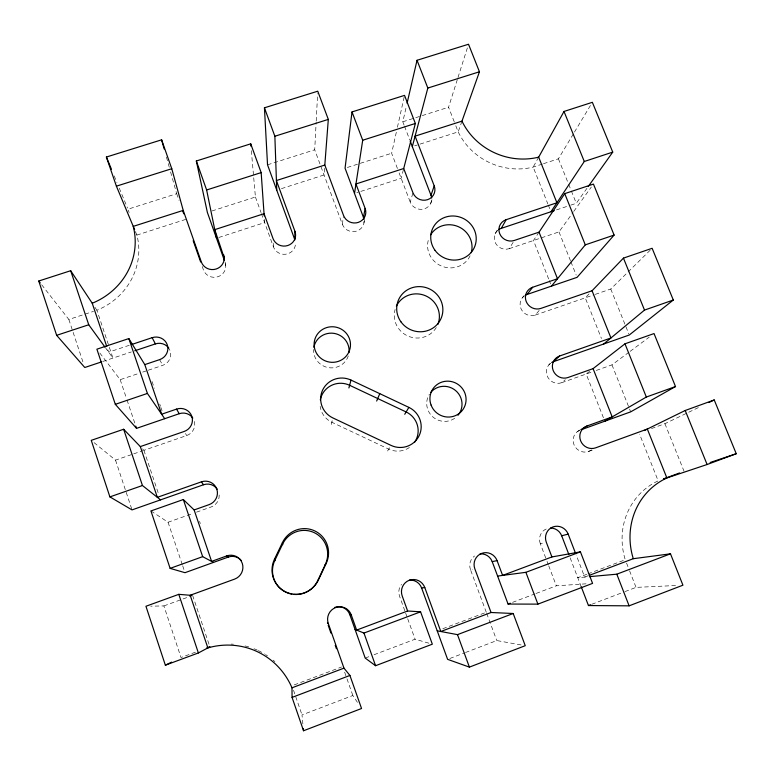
<?xml version="1.0" encoding="UTF-8"?>
<svg xmlns="http://www.w3.org/2000/svg" width="775" height="775" viewBox="0 0 775 775"><rect width="100%" height="100%" fill="white"/><g stroke="black" fill="none" stroke-linecap="round" stroke-linejoin="round"><path stroke-width="0.58" stroke-dasharray="3.88 2.91" d="M364.134 221.098A11.237 10.753 13.2 0 1 354.834 231.531A11.237 10.753 13.2 0 1 342.366 224.314L314.718 149.798L316.142 122.295M316.21 121.094L317.624 93.591M324.56 168.349L324.057 174.956L281.257 188.703M342.366 224.314L343.403 216.593M363.959 222.968L364.589 219.654M397.439 168.495L391.637 153.247L396.374 131.992M397.42 127.265L404.531 95.383M331.38 424.497L332.853 417.919M404.095 125.172L402.797 121.791L406.555 105.536M403.426 169.609L401.179 178.308L356.781 192.713M431.549 200.783A11.141 10.598 19.4 0 1 421.668 209.337A11.141 10.598 19.4 0 1 410.227 202.091L412.978 192.82M454.247 121.791L448.56 107.231L457.637 78.595M457.996 77.452L468.526 44.243M430.697 203.418L432.489 198.293M461.978 121.142L458.18 131.866L414.606 145.865M495.196 233.75L497.802 229.003M538.673 157.151L533.171 167.09L547.847 203.941M543.498 163.699L558.407 158.807L573.839 133.126M574.449 132.099L591.112 104.363M498.034 230.127A11.15 10.608 28 0 0 495.826 243.67A11.15 10.608 28 0 0 509.252 248.659L514.29 240.463M387.558 451.021L391.094 445.422M539.051 232.142L533.471 240.502L548.836 279.436M570.788 205.133L576.3 203.292L587.508 187.54M509.252 248.659L558.998 231.909L573.054 212.389M573.762 211.42L591.335 187.017M522.534 297.6L523.881 295.817M524.627 295.711A11.257 10.772 34.1 0 0 535.244 315.105L540.931 308.392M589.039 293.899L585.261 297.832L601.468 338.52M595.239 294.374L610.768 289.017L651.271 249.143M548.816 364.909L550.541 363.31M550.153 363.562A11.383 10.928 41.7 0 0 561.691 382.695L565.324 379.731M589.62 371.332L586.171 374.015L604.345 420.079M596.266 370.44L611.969 364.87L629.174 352.063M630.133 351.356L649.256 337.125M577.656 431.413L580.562 429.66M579.322 430.435A11.528 11.073 50 0 0 574.12 445.015A11.528 11.073 50 0 0 588.583 451.457L592.613 449.393M651.465 428.585L664.921 423.692L700.3 406.662M302.88 723.976L302.008 714.928L352.848 695.514L357.527 702.508M449.839 658.488L464.37 652.938M465.484 652.511L496.775 640.557L522.873 645.265M591.771 604.287L623.875 592.032M624.979 591.606L636.042 587.382L676.914 585.474M294.229 684.906L341.562 667.004M365.199 658.072L369.636 656.396M374.073 654.72L415.08 639.21L428.885 643.192M442.796 628.728L485.179 612.715M512.556 602.359L535.012 593.873M536.135 593.447L556.334 585.803L586.53 583.788M586.811 574.285L577.762 577.704L588.264 576.755M587.944 573.858L625.26 559.753A67.909 64.189 59.7 0 1 658.178 480.868L639.578 434.174M588.08 575.796L584.689 577.084L576.222 555.055M195.445 652.172L181.011 657.52L163.893 605.924L150.728 606.176M163.893 605.924L191.541 595.868M588.583 451.457L594.202 449.413M150.941 510.948L168.059 522.243L193.053 513.389M196.453 512.178L211.12 506.976A11.974 11.722 -33.9 0 0 218.86 492.861M561.691 382.695L591.771 372.029M94.056 442.622L115.523 460.137L132.554 454.247M133.697 453.859L142.784 450.721M142.484 448.832L143.917 450.323L186.707 435.54A11.848 11.538 -21.3 0 0 194.167 420.757M535.244 315.105L594.125 294.762M99.81 353.003L120.193 379.673L138.144 373.627M142.629 372.116L147.114 370.605M148.238 370.237L162.721 365.354A11.751 11.334 -14.2 0 0 169.367 349.079M129.251 345.301L108.655 352.17L107.124 347.617M102.813 361.47L131.304 351.957M556.469 209.909L569.683 205.501M41.685 284.774L68.849 319.465L93.523 311.366M542.345 164.077L533.171 167.09A62.959 58.735 23.8 0 1 458.18 131.866L454.683 122.915M218.802 237.479L264.662 222.599L264.353 218.143M185.7 219.403L136.894 235.077A67.493 63.715 -11.7 0 1 96.894 310.262L112.947 358.089L105.807 348.256M211.953 210.974L255.421 197.005L251.255 149.749M347.336 167.477L391.637 153.247M170.587 171.924L176.681 193.702L127.982 209.192L129.144 212.563M267.53 164.813L314.718 149.798M402.797 121.791L421.096 115.969M422.239 115.601L448.56 107.231M545.765 558.048L540.311 543.711L544.312 542.752M486.293 612.289L470.502 569.722L472.682 569.305M94.899 307.249L96.894 310.262M185.438 433.506L186.707 435.54M159.631 359.629L162.721 365.354M135.528 231.822L136.894 235.077L135.732 231.706M114.196 175.896L116.957 182.561M119.253 188.102L127.526 208.078M558.407 158.807L568.249 183.268M568.695 184.382L570.933 189.943M571.378 191.057L576.3 203.292M610.768 289.017L628.806 333.899M664.921 423.692L684.054 471.287M548.293 205.055L550.076 209.521M558.998 231.909L570.468 260.71M570.913 261.824L576.203 275.115M611.969 364.87L630.685 411.854M549.272 280.55L550.589 283.882M626.549 563.067L629.145 569.702M629.571 570.807L636.042 587.382M404.521 126.296L409.723 139.839M570.138 557.835L581.182 586.617M399.096 172.854L410.227 202.091M547.034 561.381L548.303 564.704M548.729 565.818L556.334 585.803M486.71 613.422L496.775 640.557M255.421 197.005L261.049 212.583M261.446 213.697L273.43 246.896A11.354 10.898 5.7 0 0 295.469 242.662M404.831 610.807L399.532 596.149A11.993 11.761 83.1 0 1 401.537 584.34M405.654 613.083L407.292 617.627M407.698 618.76L415.08 639.21M176.681 193.702L179.035 200.405M202.227 266.474L203.408 269.836A11.489 11.024 -2.4 0 0 217.969 276.714A11.489 11.024 -2.4 0 0 225.176 262.706M344.642 672.148L346.599 677.708M346.987 678.822L352.848 695.514M293.512 690.244L302.008 714.928M152.065 381.503L154.37 388.265M159.727 404.046L160.493 406.294M160.871 407.427L162.023 410.808M199.553 521.313L200.328 523.59M120.193 379.673L126.654 398.922M127.042 400.055L135.015 423.818M143.917 450.323L159.04 495.37M168.059 522.243L182.299 564.665M182.687 565.808L185.002 572.686M192.646 595.462L209.502 645.691M68.849 319.465L83.642 364.066M115.523 460.137L132.031 509.902M166.422 157.025L169.308 167.342M225.099 262.105L225.757 265.515M273.255 243.311L273.43 246.896M470.096 255.779A22.388 21.429 23.6 0 1 441.169 265.922A22.388 21.429 23.6 0 1 429.127 237.731M436.286 327.573A22.678 21.981 23.4 0 1 407.97 336.059A22.678 21.981 23.4 0 1 395.114 309.438M348.275 355.957A17.786 17.379 10.3 0 1 313.604 349.486M409.433 447.485A20.799 20.508 33.2 0 1 388.759 449.132L331.874 422.268A20.789 20.499 12.4 0 1 320.153 406.352M540.311 543.711A11.79 11.393 62.2 0 1 546.801 528.744M470.502 569.722A11.877 11.577 69.5 0 1 474.552 555.975M258.346 650.603A72.918 70.138 -65.3 0 1 264.546 653.955M265.544 654.575A72.918 70.138 -65.3 0 1 267.511 655.863M273.129 660.145A72.918 70.138 -65.3 0 1 274.902 661.705M231.047 644.102A72.918 70.138 -65.3 0 1 233.411 644.199M245.055 645.933A72.918 70.138 -65.3 0 1 249.598 647.183M254.026 648.743A72.918 70.138 -65.3 0 1 257.281 650.109M454.673 418.306A17.796 17.408 36.3 0 1 429.398 394.223"/><path stroke-width="1.16" d="M324.812 165.056L276.413 180.546L294.946 231.367L294.858 239.872L267.53 164.813L264.44 107.802L317.75 91.198L328.309 119.398L324.812 165.056L343.558 215.498A11.499 10.986 13.3 0 0 358.244 222.415A11.499 10.986 13.3 0 0 365.132 208.446L355.967 183.966L403.707 168.524L415.352 123.467L404.531 95.383L352.015 111.929L345.059 168.204L363.456 217.407A11.237 10.753 13.2 0 1 363.959 219.228M354.504 193.45L362.71 140.236L352.015 111.929M363.456 217.407L365.132 208.446M407.088 103.22L417.037 60.276L468.526 44.243L479.444 71.784L461.978 121.142L415.09 136.148L434.213 185.884L430.997 195.281A11.141 10.598 19.4 0 1 431.646 198.013M412.319 146.601L427.829 88.05L417.037 60.276M348.905 387.946L351.007 380.089L408.871 407.388A21.293 20.983 32.9 0 1 419.236 435.492A21.293 20.983 32.9 0 1 391.094 445.422L332.853 417.919A21.283 20.964 12.7 0 1 322.7 389.922A21.283 20.964 12.7 0 1 351.007 380.089M376.66 401.043L379.769 393.652M318.399 580.029L326.227 563.338A24.5 24.238 -63.9 0 0 314.766 530.914A24.5 24.238 -63.9 0 0 282.42 542.607L274.466 559.23A24.645 24.306 -64.3 0 0 285.849 591.984A24.645 24.306 -64.3 0 0 318.399 580.029L317.488 580.824M498.78 229.574A11.15 10.608 28 0 1 501.309 228.344L506.143 219.703L556.915 202.779L538.673 157.151L564.006 111.455L592.352 102.31L612.744 152.113L588.215 186.562M404.734 414.286L408.871 407.388M550.967 211.749L584.282 161.491L612.744 152.113M506.143 219.703A11.402 10.831 27.9 0 0 499.681 233.604A11.402 10.831 27.9 0 0 514.29 240.463L539.051 232.142L564.743 193.634L593.447 184.092L614.11 235.077L577.094 277.334L527.165 294.442A11.257 10.772 34.1 0 0 525.431 295.217M527.165 294.442L532.648 287.263L557.496 278.758L539.051 232.142M551.471 286.111L585.29 244.861L614.11 235.077M325.054 564.694L326.227 563.338M532.648 287.263A11.518 11.005 34 0 0 526.196 301.465A11.518 11.005 34 0 0 540.931 308.392L592.061 290.751L623.449 258.114L652.133 248.291L673.31 300.022L629.261 335.013L553.466 361.673A11.383 10.928 41.7 0 0 551.722 362.468M553.466 361.673L559.608 356.006L610.942 337.978L592.061 290.751M603.657 344.022L644.509 310.087L673.31 300.022M559.608 356.006A11.654 11.17 41.5 0 0 553.176 370.518A11.654 11.17 41.5 0 0 568.046 377.502L593.078 368.638L624.979 343.809L654.032 333.57L675.509 386.551L630.685 411.854L581.337 429.67M581.192 429.486L587.053 425.969L612.182 416.902L593.078 368.638M604.791 421.203L646.331 397.042L675.509 386.551M191.832 595.403L178.802 594.338L145.942 606.263L165.356 665.192L198.381 652.957L209.889 646.825L206.557 648.065M165.356 665.192L171.624 662.121M644.257 430.551L685.207 410.488L714.23 399.958L736.25 453.724L707.1 464.516L663.613 479.047M708.873 402.535L714.23 399.958M241.422 560.664A12.129 11.887 -51.1 0 0 228.237 557.08L185.002 572.686L170.122 568.375L150.941 510.948L183.326 499.536L194.128 509.94L211.594 561.381L226.688 555.937A12.429 12.177 -50.8 0 1 242.255 563.328A12.429 12.177 -50.8 0 1 234.602 579.119L190.195 595.268L207.855 647.91A74.797 71.91 -65.3 0 1 291.991 687.812L292.068 697.403L303.538 730.757L361.547 708.505L349.922 675.451L343.974 668.147L328.29 623.497L327.399 623.013M409.491 580.117A11.993 11.761 83.1 0 1 421.6 587.934L447.601 659.341L469.398 667.12L525.247 645.691L513.195 613.5L491.059 612.502L440.81 631.509L424.787 587.547A12.284 12.042 82.5 0 0 409.307 580.243A12.284 12.042 82.5 0 0 402.196 595.965L407.621 610.991L420.583 611.824L432.334 644.18L375.565 665.715L365.199 658.072L349.825 614.662A12.138 11.906 -78.8 0 0 334.616 607.455M581.182 586.617L588.458 605.556L629.116 605.837L682.92 585.193L670.491 553.825L633.291 558.697L589.213 575.37M588.458 605.556L590.666 604.713M480.171 553.893A11.877 11.577 69.5 0 1 492.202 561.633L508.071 604.054L510.318 603.202M291.991 687.812L343.974 668.147M292.068 697.403L349.922 675.451M437.226 630.84L457.492 634.638L513.195 613.5M508.071 604.054L537.898 604.132L592.575 583.381L580.427 551.858L551.916 556.944L502.617 575.408L497.075 560.616A12.168 11.857 69 0 0 481.721 553.369A12.168 11.857 69 0 0 474.852 568.898L491.059 612.502M589.455 576.648L616.813 574.188L670.491 553.825M407.621 610.991L356.636 630.085L351.269 614.933A12.439 12.197 -79.1 0 0 335.672 607.561A12.439 12.197 -79.1 0 0 328.29 623.497M355.066 629.445L363.969 633.059L420.583 611.824M497.608 576.077L525.886 572.318L580.427 551.858M663.807 478.785L679.559 472.953M170.122 568.375L202.672 556.663L213.513 562.398M194.128 509.94L209.153 504.612A12.264 12.013 -33.3 0 0 216.806 489.17A12.264 12.013 -33.3 0 0 201.384 481.856L157.344 497.327L140.323 446.594L123.642 429.253L91.256 440.345L109.895 496.891L132.031 509.902L203.525 484.753A11.974 11.722 -33.9 0 1 217.203 489.141M109.895 496.891L142.445 485.518L160.551 499.875M140.323 446.594L184.169 431.462A12.138 11.809 -20.8 0 0 191.822 416.349A12.138 11.809 -20.8 0 0 176.535 409.113L161.636 414.218L144.799 364.608L128.834 338.578L96.894 349.186L115.32 404.327L136.536 428.352L179.248 413.705A11.848 11.538 -21.3 0 1 192.81 418.074M115.32 404.327L147.405 393.438L164.697 418.694M710.152 462.501L736.25 453.724M144.799 364.608L159.631 359.629A12.032 11.596 -13.8 0 0 167.274 344.836A12.032 11.596 -13.8 0 0 152.132 337.677L131.537 344.546M101.68 361.847L84.785 367.495L56.652 335.333L38.75 281.025L70.68 270.717L92.235 303.238L106.747 346.483M134.743 350.804L155.397 343.906A11.751 11.334 -14.2 0 1 168.843 348.237M501.309 228.344L554.27 210.645M56.652 335.333L88.737 324.764L105.1 347.278M134.618 229.642L116.395 186.165L106.388 157.034L161.617 139.829L171.769 168.718L183.22 210.383L133.242 226.377A69.12 65.148 -11.4 0 1 92.235 303.238M216.506 238.225L206.634 189.982L261.165 172.602L250.732 143.84L196.337 160.987L207.371 212.437L224.382 260.478M362.71 140.236L415.352 123.467M116.395 186.165L171.769 168.718M276.752 190.156L274.863 136.245L328.309 119.398M427.829 88.05L479.444 71.784M550.696 528.046A11.79 11.393 62.2 0 1 561.672 535.757L568.172 534.13L575.37 552.856M492.202 561.633L497.075 560.616M421.6 587.934L424.787 587.547M349.825 614.662L351.269 614.933M226.688 555.937L228.237 557.08M38.75 281.025L40.223 282.904M201.384 481.856L203.525 484.753M176.535 409.113L179.248 413.705M152.132 337.677L155.397 343.906M106.388 157.034L111.445 169.241M564.006 111.455L584.282 161.491M623.449 258.114L644.509 310.087M685.207 410.488L707.1 464.516M564.743 193.634L585.29 244.861M624.979 343.809L646.331 397.042M616.813 574.188L629.116 605.837M410.149 140.963L430.997 195.281M561.672 535.757L568.869 554.522M403.707 168.524L412.978 192.82A11.393 10.821 19.4 0 0 427.558 199.688A11.393 10.821 19.4 0 0 434.213 185.884M551.916 556.944L546.317 542.277A12.08 11.654 61.8 0 1 552.933 526.942A12.08 11.654 61.8 0 1 568.172 534.13M274.466 559.23L275.038 560.722M525.886 572.318L537.898 604.132M264.44 107.802L274.863 136.245M457.492 634.638L469.398 667.12M196.337 160.987L206.634 189.982M363.969 633.059L375.565 665.715M224.285 258.114L214.752 229.642L264.043 213.697L273.013 238.535A11.615 11.131 5.9 0 0 287.816 245.51A11.615 11.131 5.9 0 0 294.946 231.367M183.22 210.383L201.326 261.94A11.761 11.267 -2.1 0 0 216.244 268.983A11.761 11.267 -2.1 0 0 223.617 254.665M182.561 210.461L183.743 213.813M193.178 240.696L200.648 261.989M328.183 625.251L330.925 633.068M335.236 645.362L336.418 648.704M128.834 338.578L147.405 393.438M183.326 499.536L202.672 556.663M135.78 426.085L136.536 428.352M70.68 270.717L88.737 324.764M123.642 429.253L142.445 485.518M178.802 594.338L198.381 652.957M161.617 139.829L164.184 149.003M282.42 542.607L282.72 544.66M303.316 728.5L303.538 730.757M250.732 143.84L250.935 146.204M261.165 172.602L264.198 215.925M430.658 234.748A22.388 21.429 23.6 0 1 458.442 226.707A22.388 21.429 23.6 0 1 471.268 252.631M396.354 306.212A22.678 21.981 23.4 0 1 425.698 295.837A22.678 21.981 23.4 0 1 437.836 324.493M293.957 594.425A24.054 23.725 -64.4 0 0 317.75 580.591L325.393 564.307A23.918 23.657 -64 0 0 314.214 532.648A23.918 23.657 -64 0 0 282.633 544.069L274.873 560.296A24.054 23.725 -64.4 0 0 291.894 594.154M313.875 347.229A17.786 17.379 10.3 0 1 333.967 333.357A17.786 17.379 10.3 0 1 349.002 352.635M414.693 442.167A20.799 20.508 33.2 0 0 406.129 411.951L349.622 385.282A20.789 20.499 12.4 0 0 320.317 399.939M430.745 392.392A17.796 17.408 36.3 0 1 455.574 390.532A17.796 17.408 36.3 0 1 458.044 415.235M633.291 558.697A69.556 65.642 59.4 0 1 666.878 477.962L647.338 429.05L595.636 447.843A11.809 11.325 49.7 0 1 580.63 440.791A11.809 11.325 49.7 0 1 587.053 425.969M538.673 157.151A64.373 59.937 23.8 0 1 461.978 121.142M317.363 354.572A18.203 17.777 10.5 0 0 348.76 352.247A18.203 17.777 10.5 0 0 330.77 326.798A18.203 17.777 10.5 0 0 317.363 354.572M431.094 405.102A18.222 17.806 36.1 0 0 462.007 410.76A18.222 17.806 36.1 0 0 450.895 381.455A18.222 17.806 36.1 0 0 431.094 405.102M401.004 321.906A23.211 22.465 23.4 0 0 440.81 319.019A23.211 22.465 23.4 0 0 417.522 286.673A23.211 22.465 23.4 0 0 401.004 321.906M435.046 250.364A22.911 21.894 23.6 0 0 474.242 247.719A22.911 21.894 23.6 0 0 451.147 216.031A22.911 21.894 23.6 0 0 435.046 250.364"/></g></svg>
